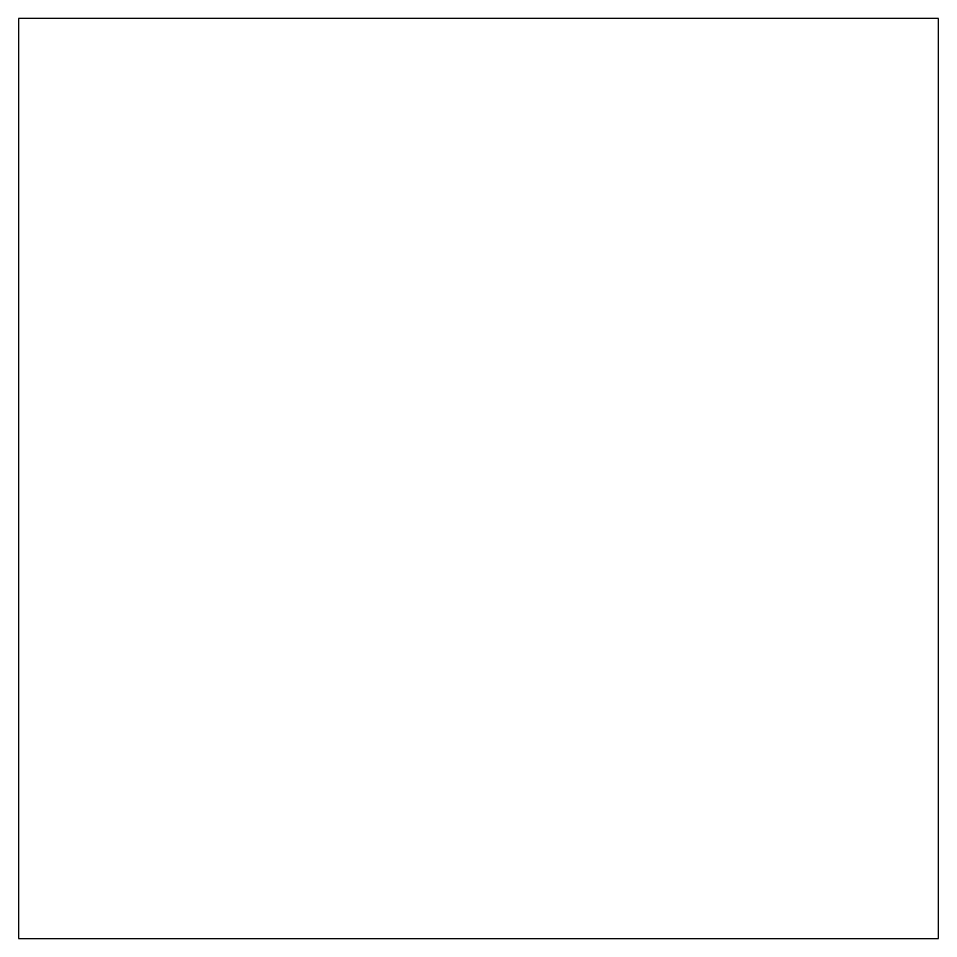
# Model space of a CAD drawing. Extents: x 0 to 922, y 0 to 922.
import ezdxf

# ---------------------------------------------------------------- set-up
doc = ezdxf.new("R2010")
doc.units = 0

msp = doc.modelspace()

# ---------------------------------------------------------------- linework, layer by layer
msp.add_lwpolyline([(0, 461), (0, 0), (461, 0), (922, 0), (922, 461), (922, 922), (461, 922), (0, 922)], close=True)

doc.saveas('drawing.dxf')
